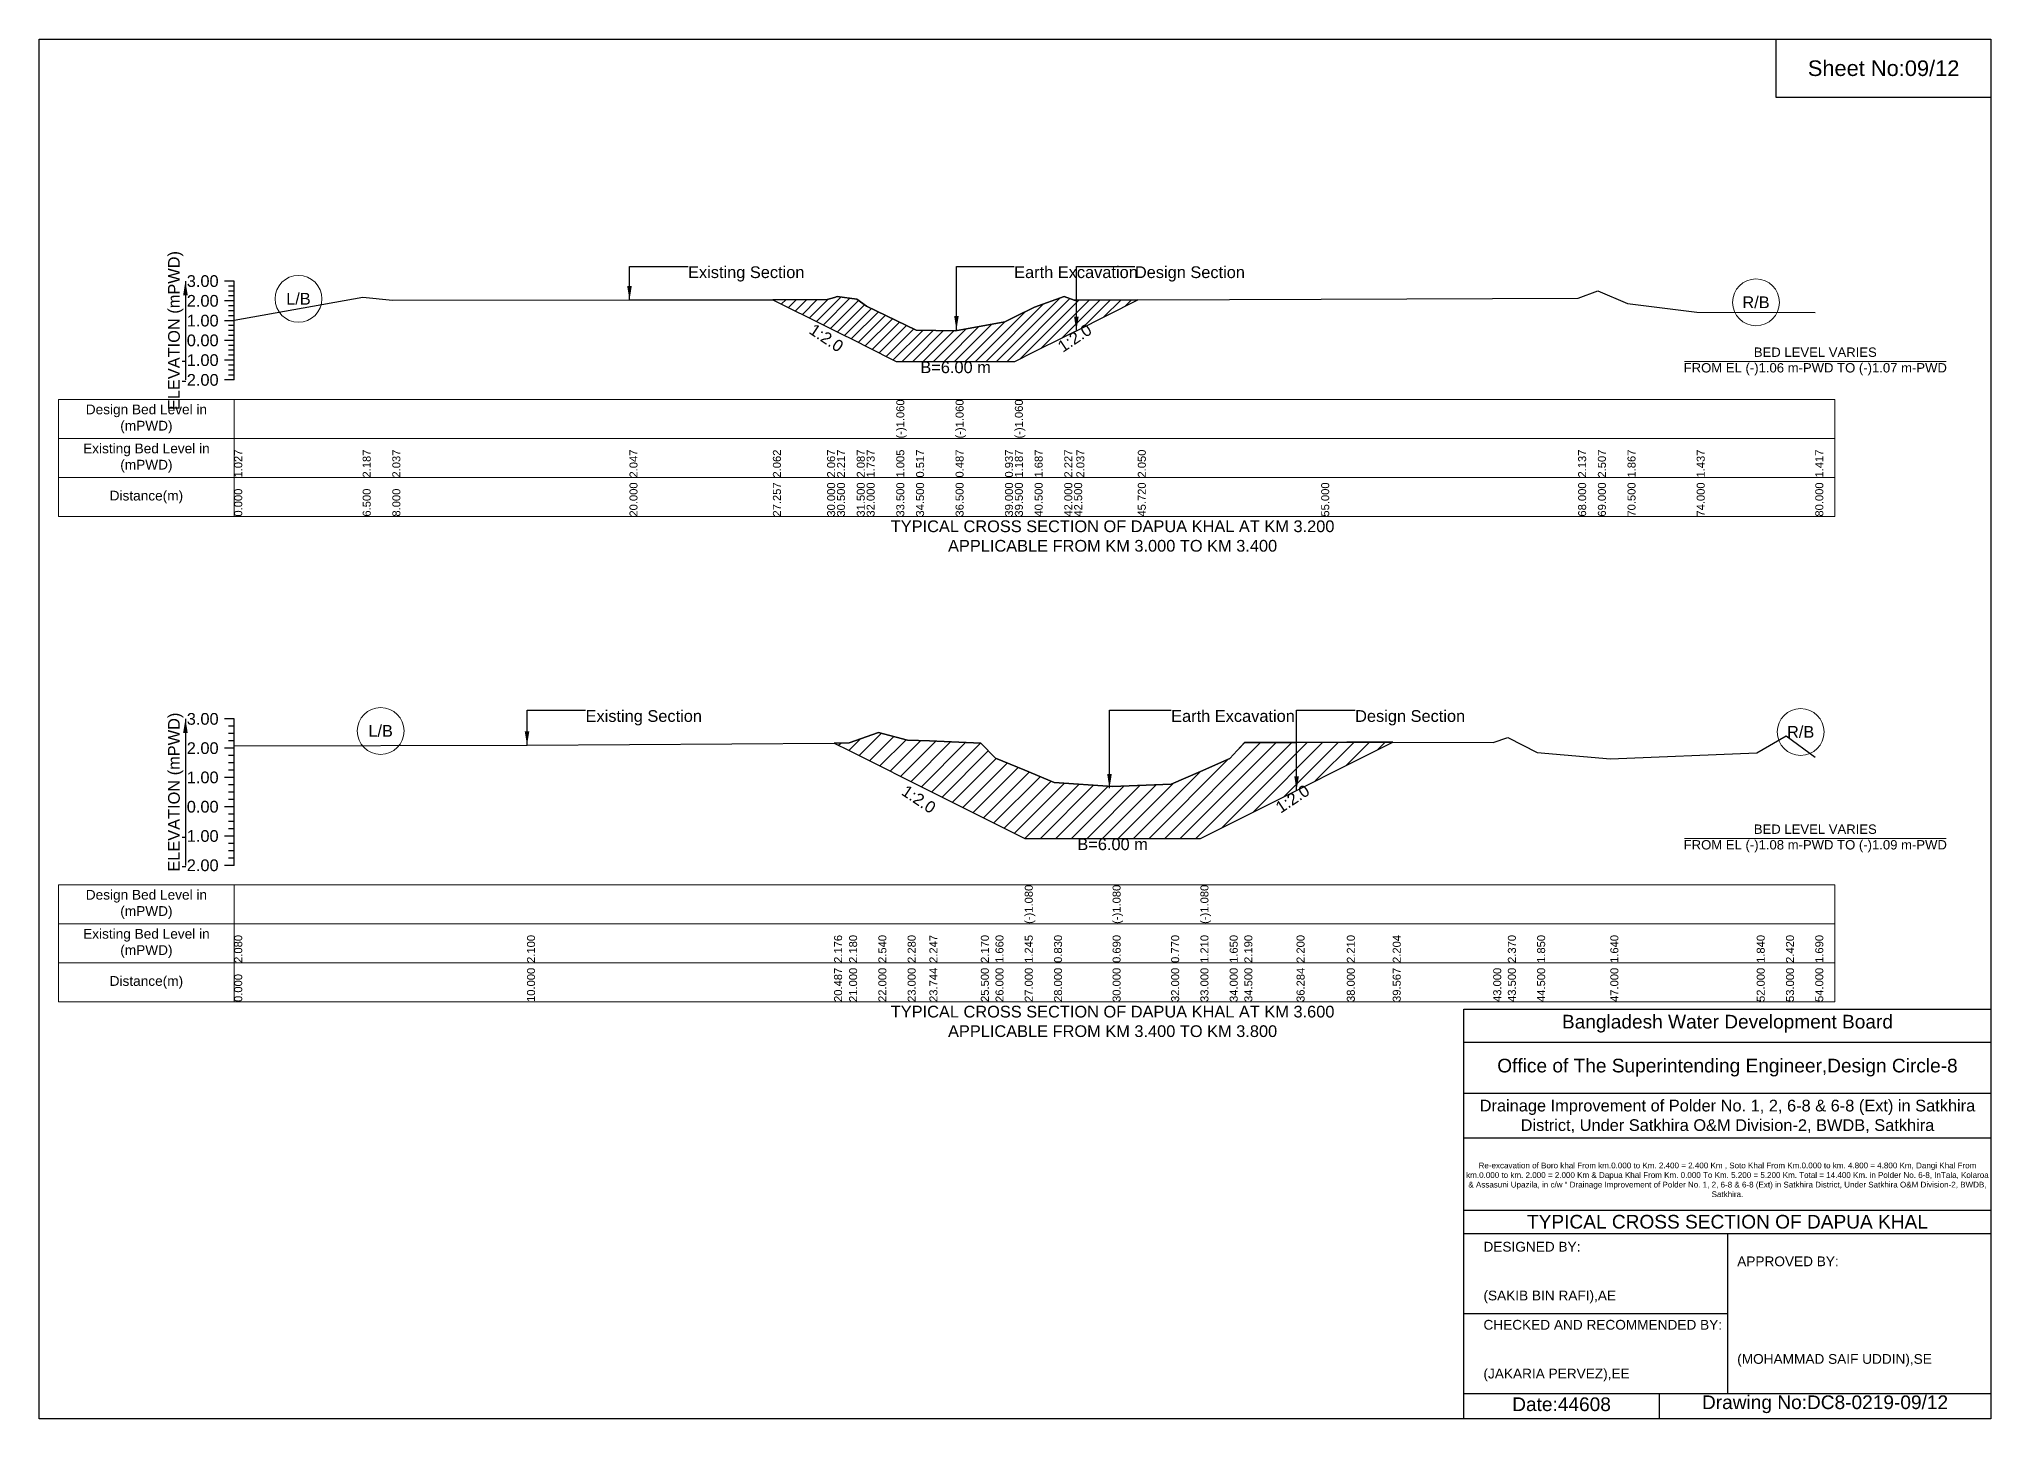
# Model space of a CAD drawing. Header units: inches. Extents: x 91000 to 218000, y -5656 to 30000.
# Drawn here: x 180000 to 188000, y 24344 to 30000 of the extents above; entities that cross this region are included whole.
import ezdxf

# ---------------------------------------------------------------- set-up
doc = ezdxf.new("R2010")
doc.units = ezdxf.units.IN
doc.header["$LTSCALE"] = 7
doc.header["$MEASUREMENT"] = 0
for name, color, linetype, lineweight in [('Cross section Data Border', 7, 'Continuous', 9), ('Cross Section Labels', 7, 'Continuous', 9), ('Existing_Bed_Level for Xsection', 7, 'Continuous', 25)]:
    doc.layers.add(name, color=color, linetype=linetype, lineweight=lineweight)
doc.styles.get("Standard").update_dxf_attribs({"font": 'arial.ttf'})
doc.dimstyles.get("Standard").update_dxf_attribs({"dimtxt": 0.18, "dimasz": 0.18, "dimexe": 0.18, "dimexo": 0.0625, "dimgap": 0.09, "dimtad": 0, "dimtih": 1, "dimtoh": 1, "dimdec": 4, "dimzin": 0, "dimdsep": 46, "dimtxsty": 'Standard', "dimcen": 0.09, "dimadec": 0, "dimazin": 0, "dimtfac": 1, "dimtdec": 4, "dimtofl": 0, "dimtmove": 0, "dimatfit": 3, "dimfxl": 1, "dimtolj": 1, "dimtzin": 0, "dimarcsym": 0})

msp = doc.modelspace()

# ---------------------------------------------------------------- hatches: boundary and pattern name
at = {"layer": 'Existing_Bed_Level for Xsection'}
h = msp.add_hatch(dxfattribs=at)
h.set_pattern_fill('ANSI31', color=256, scale=243, style=0)
h.paths.add_polyline_path([(183007.8, 28931.5), (183230, 28820.4), (183260.7, 28805.1), (183270.5, 28800.2), (183351.5, 28759.7), (183392, 28739.4), (183513.5, 28678.7), (183594.5, 28678.7), (183756.5, 28678.7), (183959, 28678.7), (183999.5, 28678.7), (184080.5, 28719.2), (184202, 28779.9), (184242.5, 28800.2), (184251.4, 28804.6), (184503.3, 28930.6), (184251.4, 28929.6), (184242.5, 28929.5), (184202, 28944.9), (184080.5, 28901.2), (183999.5, 28860.7), (183959, 28840.5), (183756.5, 28804), (183594.5, 28806.4), (183513.5, 28846), (183392, 28905.2), (183351.5, 28933.6), (183270.5, 28944.1), (183260.7, 28941.2), (183230, 28932)])
h = msp.add_hatch(dxfattribs=at)
h.set_pattern_fill('ANSI31', color=256, scale=360, style=0)
h.paths.add_polyline_path([(183258.5, 27114.4), (183320, 27083.6), (183440, 27023.6), (183560, 26963.6), (183649.2, 26919), (183860, 26813.6), (183920, 26783.6), (184040, 26723.6), (184160, 26723.6), (184400, 26723.6), (184640, 26723.6), (184760, 26723.6), (184880, 26783.6), (184940, 26813.6), (185154, 26920.6), (185360, 27023.6), (185548.1, 27117.6), (185360, 27118.4), (185154, 27117.2), (184940, 27116), (184880, 27051.2), (184760, 26998.4), (184640, 26945.6), (184400, 26936), (184160, 26952.8), (184040, 27002.6), (183920, 27052.4), (183860, 27113.6), (183649.2, 27122.9), (183560, 27126.8), (183440, 27158), (183320, 27114.8)])

# ---------------------------------------------------------------- linework, layer by layer
for points in [[(180000, 30000), (188000, 30000), (188000, 24344), (180000, 24344)], [(187120, 30000), (188000, 30000), (188000, 29760), (187120, 29760)]]:
    msp.add_lwpolyline(points, close=True)
for points in [[(185840, 24344), (185840, 26024), (188000, 26024)], [(185840, 25888), (188000, 25888)], [(185840, 25680), (188000, 25680)], [(185840, 25496), (188000, 25496)], [(185840, 25200), (188000, 25200)], [(185840, 25104), (188000, 25104)], [(186920, 25104), (186920, 24448)], [(185840, 24776), (186920, 24776)], [(185840, 24448), (188000, 24448)], [(186640, 24448), (186640, 24344)]]:
    msp.add_lwpolyline(points)
at = {"layer": 'Cross section Data Border'}
for points in [[(180080, 28522.6), (187360, 28522.6), (187360, 28042.6), (180080, 28042.6)], [(180080, 26533.2), (187360, 26533.2), (187360, 26053.2), (180080, 26053.2)]]:
    msp.add_lwpolyline(points, close=True, dxfattribs=at)
for points in [[(180800, 28522.6), (180800, 28042.6)], [(180080, 28362.6), (187360, 28362.6)], [(180080, 28202.6), (187360, 28202.6)], [(180800, 26533.2), (180800, 26053.2)], [(180080, 26373.2), (187360, 26373.2)], [(180080, 26213.2), (187360, 26213.2)]]:
    msp.add_lwpolyline(points, dxfattribs=at)
at = {"layer": 'Cross Section Labels'}
for points in [[(186744.2, 28678.7), (187815.8, 28678.7)], [(186744.2, 26723.6), (187815.8, 26723.6)]]:
    msp.add_lwpolyline(points, dxfattribs=at)
for centre in [(181063.2, 28935.2), (187037, 28920.6), (181400, 27164), (187220, 27159.8)]:
    msp.add_circle(centre, 96, dxfattribs=at)
at = {"layer": 'Existing_Bed_Level for Xsection'}
for points in [[(180800, 29007.6), (180760, 29007.6)], [(180800, 28987.3), (180776, 28987.3)], [(180800, 28967.1), (180776, 28967.1)], [(180800, 28602.6), (180800, 28683.6), (180800, 28764.6), (180800, 28845.6), (180800, 28926.6), (180800, 29007.6)], [(180800, 28847.7), (181326.5, 28941.7), (181448, 28929.5), (182420, 28930.4), (183007.8, 28931.5), (183230, 28932), (183260.7, 28941.2), (183270.5, 28944.1), (183351.5, 28933.6), (183392, 28905.2), (183513.5, 28846), (183513.5, 28846), (183594.5, 28806.4), (183756.5, 28804), (183756.5, 28804), (183959, 28840.5), (183999.5, 28860.7), (183999.5, 28860.7), (184080.5, 28901.2), (184202, 28944.9), (184242.5, 28929.5), (184251.4, 28929.6), (184503.3, 28930.6), (185255, 28933.6), (186308, 28937.7), (186389, 28967.6), (186510.5, 28915.8), (186794, 28881), (187280, 28879.3)], [(180800, 28926.6), (180760, 28926.6)], [(180800, 28946.8), (180776, 28946.8)], [(180800, 28906.3), (180776, 28906.3)], [(180800, 28886.1), (180776, 28886.1)], [(180800, 28845.6), (180760, 28845.6)], [(180800, 28865.8), (180776, 28865.8)], [(180800, 28825.3), (180776, 28825.3)], [(180800, 28805.1), (180776, 28805.1)], [(180800, 28764.6), (180760, 28764.6)], [(180800, 28784.8), (180776, 28784.8)], [(180800, 28744.3), (180776, 28744.3)], [(180800, 28724.1), (180776, 28724.1)], [(180800, 28683.6), (180760, 28683.6)], [(180800, 28703.8), (180776, 28703.8)], [(180800, 28663.3), (180776, 28663.3)], [(180800, 28643.1), (180776, 28643.1)], [(180800, 28602.6), (180760, 28602.6)], [(180800, 28622.8), (180776, 28622.8)], [(180800, 27213.2), (180760, 27213.2)], [(180800, 26613.2), (180800, 26733.2), (180800, 26853.2), (180800, 26973.2), (180800, 27093.2), (180800, 27213.2)], [(180800, 27183.2), (180776, 27183.2)], [(180800, 27153.2), (180776, 27153.2)], [(180800, 27123.2), (180776, 27123.2)], [(180800, 27102.8), (182000, 27105.2), (183258.5, 27114.4), (183320, 27114.8), (183440, 27158), (183560, 27126.8), (183649.2, 27122.9), (183860, 27113.6), (183920, 27052.4), (184040, 27002.6), (184040, 27002.6), (184160, 26952.8), (184400, 26936), (184400, 26936), (184640, 26945.6), (184760, 26998.4), (184760, 26998.4), (184880, 27051.2), (184940, 27116), (185154, 27117.2), (185360, 27118.4), (185548.1, 27117.6), (185960, 27116), (186020, 27137.6), (186140, 27075.2), (186440, 27050), (187040, 27074), (187160, 27143.6), (187280, 27056)], [(180800, 27093.2), (180760, 27093.2)], [(180800, 27063.2), (180776, 27063.2)], [(180800, 26973.2), (180760, 26973.2)], [(180800, 27033.2), (180776, 27033.2)], [(180800, 27003.2), (180776, 27003.2)], [(180800, 26943.2), (180776, 26943.2)], [(180800, 26913.2), (180776, 26913.2)], [(180800, 26883.2), (180776, 26883.2)], [(180800, 26853.2), (180760, 26853.2)], [(180800, 26823.2), (180776, 26823.2)], [(180800, 26733.2), (180760, 26733.2)], [(180800, 26793.2), (180776, 26793.2)], [(180800, 26763.2), (180776, 26763.2)], [(180800, 26703.2), (180776, 26703.2)], [(180800, 26673.2), (180776, 26673.2)], [(180800, 26643.2), (180776, 26643.2)], [(180800, 26613.2), (180760, 26613.2)]]:
    msp.add_lwpolyline(points, dxfattribs=at)
for points in [[(183007.8, 28931.5), (183007.8, 28931.5), (183230, 28820.4), (183260.7, 28805.1), (183270.5, 28800.2), (183351.5, 28759.7), (183392, 28739.4), (183513.5, 28678.7), (183513.5, 28678.7), (183594.5, 28678.7), (183756.5, 28678.7), (183756.5, 28678.7), (183959, 28678.7), (183999.5, 28678.7), (183999.5, 28678.7), (184080.5, 28719.2), (184202, 28779.9), (184242.5, 28800.2), (184251.4, 28804.6), (184503.3, 28930.6), (184503.3, 28930.6), (184503.3, 28930.6), (184251.4, 28929.6), (184242.5, 28929.5), (184202, 28944.9), (184080.5, 28901.2), (183999.5, 28860.7), (183999.5, 28860.7), (183959, 28840.5), (183756.5, 28804), (183756.5, 28804), (183594.5, 28806.4), (183513.5, 28846), (183513.5, 28846), (183392, 28905.2), (183351.5, 28933.6), (183270.5, 28944.1), (183260.7, 28941.2), (183230, 28932), (183007.8, 28931.5)], [(183258.5, 27114.4), (183258.5, 27114.4), (183320, 27083.6), (183440, 27023.6), (183560, 26963.6), (183649.2, 26919), (183860, 26813.6), (183920, 26783.6), (184040, 26723.6), (184040, 26723.6), (184160, 26723.6), (184400, 26723.6), (184400, 26723.6), (184640, 26723.6), (184760, 26723.6), (184760, 26723.6), (184880, 26783.6), (184940, 26813.6), (185154, 26920.6), (185360, 27023.6), (185548.1, 27117.6), (185548.1, 27117.6), (185548.1, 27117.6), (185360, 27118.4), (185154, 27117.2), (184940, 27116), (184880, 27051.2), (184760, 26998.4), (184760, 26998.4), (184640, 26945.6), (184400, 26936), (184400, 26936), (184160, 26952.8), (184040, 27002.6), (184040, 27002.6), (183920, 27052.4), (183860, 27113.6), (183649.2, 27122.9), (183560, 27126.8), (183440, 27158), (183320, 27114.8), (183258.5, 27114.4)]]:
    msp.add_lwpolyline(points, close=True, dxfattribs=at)

# ---------------------------------------------------------------- texts
at = {"attachment_point": 5}
for s, insert, char_height in [('Sheet No:09/12', (187560, 29880), 64), ('Bangladesh Water Development Board', (186920, 25964), 56), ('Office of The Superintending Engineer,Design Circle-8', (186920, 25784), 56)]:
    msp.add_mtext(s, dxfattribs=dict(at, insert=insert, char_height=char_height))
for s, insert, char_height, width, attachment_point in [('Drainage Improvement of Polder No. 1, 2, 6-8 & 6-8 (Ext) in Satkhira District, Under Satkhira O&M Division-2, BWDB, Satkhira', (186920, 25584), 48, 2240, 5), ('Re-excavation of Boro khal From km.0.000 to Km. 2.400 = 2.400 Km , Soto Khal From Km.0.000 to km. 4.800 = 4.800 Km, Dangi Khal From km.0.000 to km. 2.000 = 2.000 Km & Dapua Khal From Km. 0.000 To Km. 5.200 = 5.200 Km. Total = 14.400 Km. in Polder No. 6-8, InTala, Kolaroa & Assasuni Upazila, in c/w “ Drainage Improvement of Polder No. 1, 2, 6-8 & 6-8 (Ext) in Satkhira District, Under Satkhira O&M Division-2, BWDB, Satkhira.', (186920, 25324), 23.565, 2160, 5), ('TYPICAL CROSS SECTION OF DAPUA KHAL', (186920, 25152), 56, 2240, 5), ('DESIGNED BY:^J^J^J(SAKIB BIN RAFI),AE', (185920, 24944), 40, 1120, 4), ('APPROVED BY:^J^J^J^J^J^J(MOHAMMAD SAIF UDDIN),SE', (186960, 24784), 40, 1120, 4), ('CHECKED AND RECOMMENDED BY:^J^J^J(JAKARIA PERVEZ),EE', (185920, 24624), 40, 1120, 4), ('Date:44608', (186240, 24404), 56, 1120, 5), ('Drawing No:DC8-0219-09/12', (187320, 24404), 56, 1760, 5)]:
    msp.add_mtext(s, dxfattribs=dict(insert=insert, char_height=char_height, width=width, attachment_point=attachment_point))
at = {"layer": 'Cross section Data Border', "char_height": 40, "width": 640, "attachment_point": 5}
for s, insert in [('Design Bed Level in (mPWD)', (180440, 28442.6)), ('Existing Bed Level in (mPWD)', (180440, 28282.6)), ('Distance(m)', (180440, 28122.6)), ('Design Bed Level in (mPWD)', (180440, 26453.2)), ('Existing Bed Level in (mPWD)', (180440, 26293.2)), ('Distance(m)', (180440, 26133.2))]:
    msp.add_mtext(s, dxfattribs=dict(at, insert=insert))
at = {"layer": 'Cross Section Labels'}
for s, insert, char_height, attachment_point in [('Existing Section', (182660, 29068.3), 48, 1), ('Earth Excavation', (183996.5, 29068.3), 48, 1), ('Design Section', (184491.4, 29068.3), 48, 1), ('L/B', (181063.2, 28935.2), 48, 5), ('R/B', (187037, 28920.6), 48, 5), ('BED LEVEL VARIES ^JFROM EL (-)1.06 m-PWD TO (-)1.07 m-PWD', (187280, 28678.7), 38.4, 5), ('B=6.00 m', (183756.5, 28678.7), 48, 2), ('TYPICAL CROSS SECTION OF DAPUA KHAL AT KM 3.200^JAPPLICABLE FROM KM 3.000 TO KM 3.400', (184400, 27962.6), 48, 5), ('Existing Section', (182240, 27249.2), 48, 1), ('Earth Excavation', (184640, 27249.2), 48, 1), ('Design Section', (185394, 27249.2), 48, 1), ('L/B', (181400, 27164), 48, 5), ('R/B', (187220, 27159.8), 48, 5), ('B=6.00 m', (184400, 26723.6), 48, 2), ('BED LEVEL VARIES ^JFROM EL (-)1.08 m-PWD TO (-)1.09 m-PWD', (187280, 26723.6), 38.4, 5), ('TYPICAL CROSS SECTION OF DAPUA KHAL AT KM 3.600^JAPPLICABLE FROM KM 3.400 TO KM 3.800', (184400, 25973.2), 48, 5)]:
    msp.add_mtext(s, dxfattribs=dict(at, insert=insert, char_height=char_height, attachment_point=attachment_point))
at = {"layer": 'Cross Section Labels', "char_height": 48, "attachment_point": 2}
for insert, rotation in [((183240.4, 28795), 326.30993), ((184231.2, 28794.5), 33.69007), ((183619.2, 26904), 326.30993), ((185124, 26905.6), 33.69007)]:
    msp.add_mtext('1:2.0', dxfattribs=dict(at, insert=insert, rotation=rotation))
at = {"layer": 'Existing_Bed_Level for Xsection', "rotation": 90}
for s, insert, char_height, attachment_point in [('ELEVATION (mPWD)', (180560, 28805.1), 48, 5), ('(-)1.060', (183513.5, 28362.6), 32.8, 1), ('(-)1.060', (183756.5, 28362.6), 32.8, 1), ('(-)1.060', (183999.5, 28362.6), 32.8, 1), ('1.027', (180800, 28202.6), 32.8, 1), ('2.187', (181326.5, 28202.6), 32.8, 1), ('2.037', (181448, 28202.6), 32.8, 1), ('2.047', (182420, 28202.6), 32.8, 1), ('2.062', (183007.8, 28202.6), 32.8, 1), ('2.067', (183230, 28202.6), 32.8, 1), ('2.217', (183270.5, 28202.6), 32.8, 1), ('2.087', (183351.5, 28202.6), 32.8, 1), ('1.737', (183392, 28202.6), 32.8, 1), ('1.005', (183513.5, 28202.6), 32.8, 1), ('0.517', (183594.5, 28202.6), 32.8, 1), ('0.487', (183756.5, 28202.6), 32.8, 1), ('0.937', (183959, 28202.6), 32.8, 1), ('1.187', (183999.5, 28202.6), 32.8, 1), ('1.687', (184080.5, 28202.6), 32.8, 1), ('2.227', (184202, 28202.6), 32.8, 1), ('2.037', (184251.4, 28202.6), 32.8, 1), ('2.050', (184503.3, 28202.6), 32.8, 1), ('2.137', (186308, 28202.6), 32.8, 1), ('2.507', (186389, 28202.6), 32.8, 1), ('1.867', (186510.5, 28202.6), 32.8, 1), ('1.437', (186794, 28202.6), 32.8, 1), ('1.417', (187280, 28202.6), 32.8, 1), ('20.000', (182420, 28042.6), 32.8, 1), ('27.257', (183007.8, 28042.6), 32.8, 1), ('30.000', (183230, 28042.6), 32.8, 1), ('30.500', (183270.5, 28042.6), 32.8, 1), ('31.500', (183351.5, 28042.6), 32.8, 1), ('32.000', (183392, 28042.6), 32.8, 1), ('33.500', (183513.5, 28042.6), 32.8, 1), ('34.500', (183594.5, 28042.6), 32.8, 1), ('36.500', (183756.5, 28042.6), 32.8, 1), ('39.000', (183959, 28042.6), 32.8, 1), ('39.500', (183999.5, 28042.6), 32.8, 1), ('40.500', (184080.5, 28042.6), 32.8, 1), ('42.000', (184202, 28042.6), 32.8, 1), ('42.500', (184242.5, 28042.6), 32.8, 1), ('45.720', (184503.3, 28042.6), 32.8, 1), ('55.000', (185255, 28042.6), 32.8, 1), ('68.000', (186308, 28042.6), 32.8, 1), ('69.000', (186389, 28042.6), 32.8, 1), ('70.500', (186510.5, 28042.6), 32.8, 1), ('74.000', (186794, 28042.6), 32.8, 1), ('80.000', (187280, 28042.6), 32.8, 1), ('0.000', (180800, 28042.6), 32.8, 1), ('6.500', (181326.5, 28042.6), 32.8, 1), ('8.000', (181448, 28042.6), 32.8, 1), ('ELEVATION (mPWD)', (180560, 26913.2), 48, 5), ('(-)1.080', (184040, 26373.2), 32.8, 1), ('(-)1.080', (184400, 26373.2), 32.8, 1), ('(-)1.080', (184760, 26373.2), 32.8, 1), ('2.080', (180800, 26213.2), 32.8, 1), ('2.100', (182000, 26213.2), 32.8, 1), ('2.176', (183258.5, 26213.2), 32.8, 1), ('2.180', (183320, 26213.2), 32.8, 1), ('2.540', (183440, 26213.2), 32.8, 1), ('2.280', (183560, 26213.2), 32.8, 1), ('2.247', (183649.2, 26213.2), 32.8, 1), ('2.170', (183860, 26213.2), 32.8, 1), ('1.660', (183920, 26213.2), 32.8, 1), ('1.245', (184040, 26213.2), 32.8, 1), ('0.830', (184160, 26213.2), 32.8, 1), ('0.690', (184400, 26213.2), 32.8, 1), ('0.770', (184640, 26213.2), 32.8, 1), ('1.210', (184760, 26213.2), 32.8, 1), ('1.650', (184880, 26213.2), 32.8, 1), ('2.190', (184940, 26213.2), 32.8, 1), ('2.200', (185154, 26213.2), 32.8, 1), ('2.210', (185360, 26213.2), 32.8, 1), ('2.204', (185548.1, 26213.2), 32.8, 1), ('2.370', (186020, 26213.2), 32.8, 1), ('1.850', (186140, 26213.2), 32.8, 1), ('1.640', (186440, 26213.2), 32.8, 1), ('1.840', (187040, 26213.2), 32.8, 1), ('2.420', (187160, 26213.2), 32.8, 1), ('1.690', (187280, 26213.2), 32.8, 1), ('0.000', (180800, 26053.2), 32.8, 1), ('10.000', (182000, 26053.2), 32.8, 1), ('20.487', (183258.5, 26053.2), 32.8, 1), ('21.000', (183320, 26053.2), 32.8, 1), ('22.000', (183440, 26053.2), 32.8, 1), ('23.000', (183560, 26053.2), 32.8, 1), ('23.744', (183649.2, 26053.2), 32.8, 1), ('25.500', (183860, 26053.2), 32.8, 1), ('26.000', (183920, 26053.2), 32.8, 1), ('27.000', (184040, 26053.2), 32.8, 1), ('28.000', (184160, 26053.2), 32.8, 1), ('30.000', (184400, 26053.2), 32.8, 1), ('32.000', (184640, 26053.2), 32.8, 1), ('33.000', (184760, 26053.2), 32.8, 1), ('34.000', (184880, 26053.2), 32.8, 1), ('34.500', (184940, 26053.2), 32.8, 1), ('36.284', (185154, 26053.2), 32.8, 1), ('38.000', (185360, 26053.2), 32.8, 1), ('39.567', (185548.1, 26053.2), 32.8, 1), ('43.000', (185960, 26053.2), 32.8, 1), ('43.500', (186020, 26053.2), 32.8, 1), ('44.500', (186140, 26053.2), 32.8, 1), ('47.000', (186440, 26053.2), 32.8, 1), ('52.000', (187040, 26053.2), 32.8, 1), ('53.000', (187160, 26053.2), 32.8, 1), ('54.000', (187280, 26053.2), 32.8, 1)]:
    msp.add_mtext(s, dxfattribs=dict(at, insert=insert, char_height=char_height, attachment_point=attachment_point))
at = {"layer": 'Existing_Bed_Level for Xsection', "char_height": 48, "attachment_point": 6}
for s, insert in [('3.00', (180736, 29007.6)), ('2.00', (180736, 28926.6)), ('1.00', (180736, 28845.6)), ('0.00', (180736, 28764.6)), ('-1.00', (180736, 28683.6)), ('-2.00', (180736, 28602.6)), ('3.00', (180736, 27213.2)), ('2.00', (180736, 27093.2)), ('1.00', (180736, 26973.2)), ('0.00', (180736, 26853.2)), ('-1.00', (180736, 26733.2)), ('-2.00', (180736, 26613.2))]:
    msp.add_mtext(s, dxfattribs=dict(at, insert=insert))

# ---------------------------------------------------------------- leaders
at = {"layer": 'Cross Section Labels', "annotation_type": 0, "has_hookline": 1, "hookline_direction": 0}
for points, text_width in [([(182420, 28930.4), (182420, 29068.3), (182659.9, 29068.3)], 467.2), ([(183760, 28807.7), (183760, 29068.3), (183996.4, 29068.3)], 497), ([(184251.4, 28804.6), (184251.4, 29068.3), (184491.3, 29068.3)], 441.2), ([(182000, 27105.2), (182000, 27249.2), (182239.9, 27249.2)], 467.2), ([(184387.2, 26929.6), (184387.2, 27249.2), (184639.9, 27249.2)], 497), ([(185154, 26920.6), (185154, 27249.2), (185394, 27249.2)], 441.2)]:
    msp.add_leader(points, dimstyle='Standard', override={"dimasz": 57.6}, dxfattribs=dict(at, text_width=text_width))
at = {"layer": 'Existing_Bed_Level for Xsection'}
for points in [[(180600, 29007.6), (180600, 28602.6)], [(180600, 27213.2), (180600, 26613.2)]]:
    msp.add_leader(points, dimstyle='Standard', override={"dimasz": 57.6}, dxfattribs=at)

doc.saveas('drawing.dxf')
